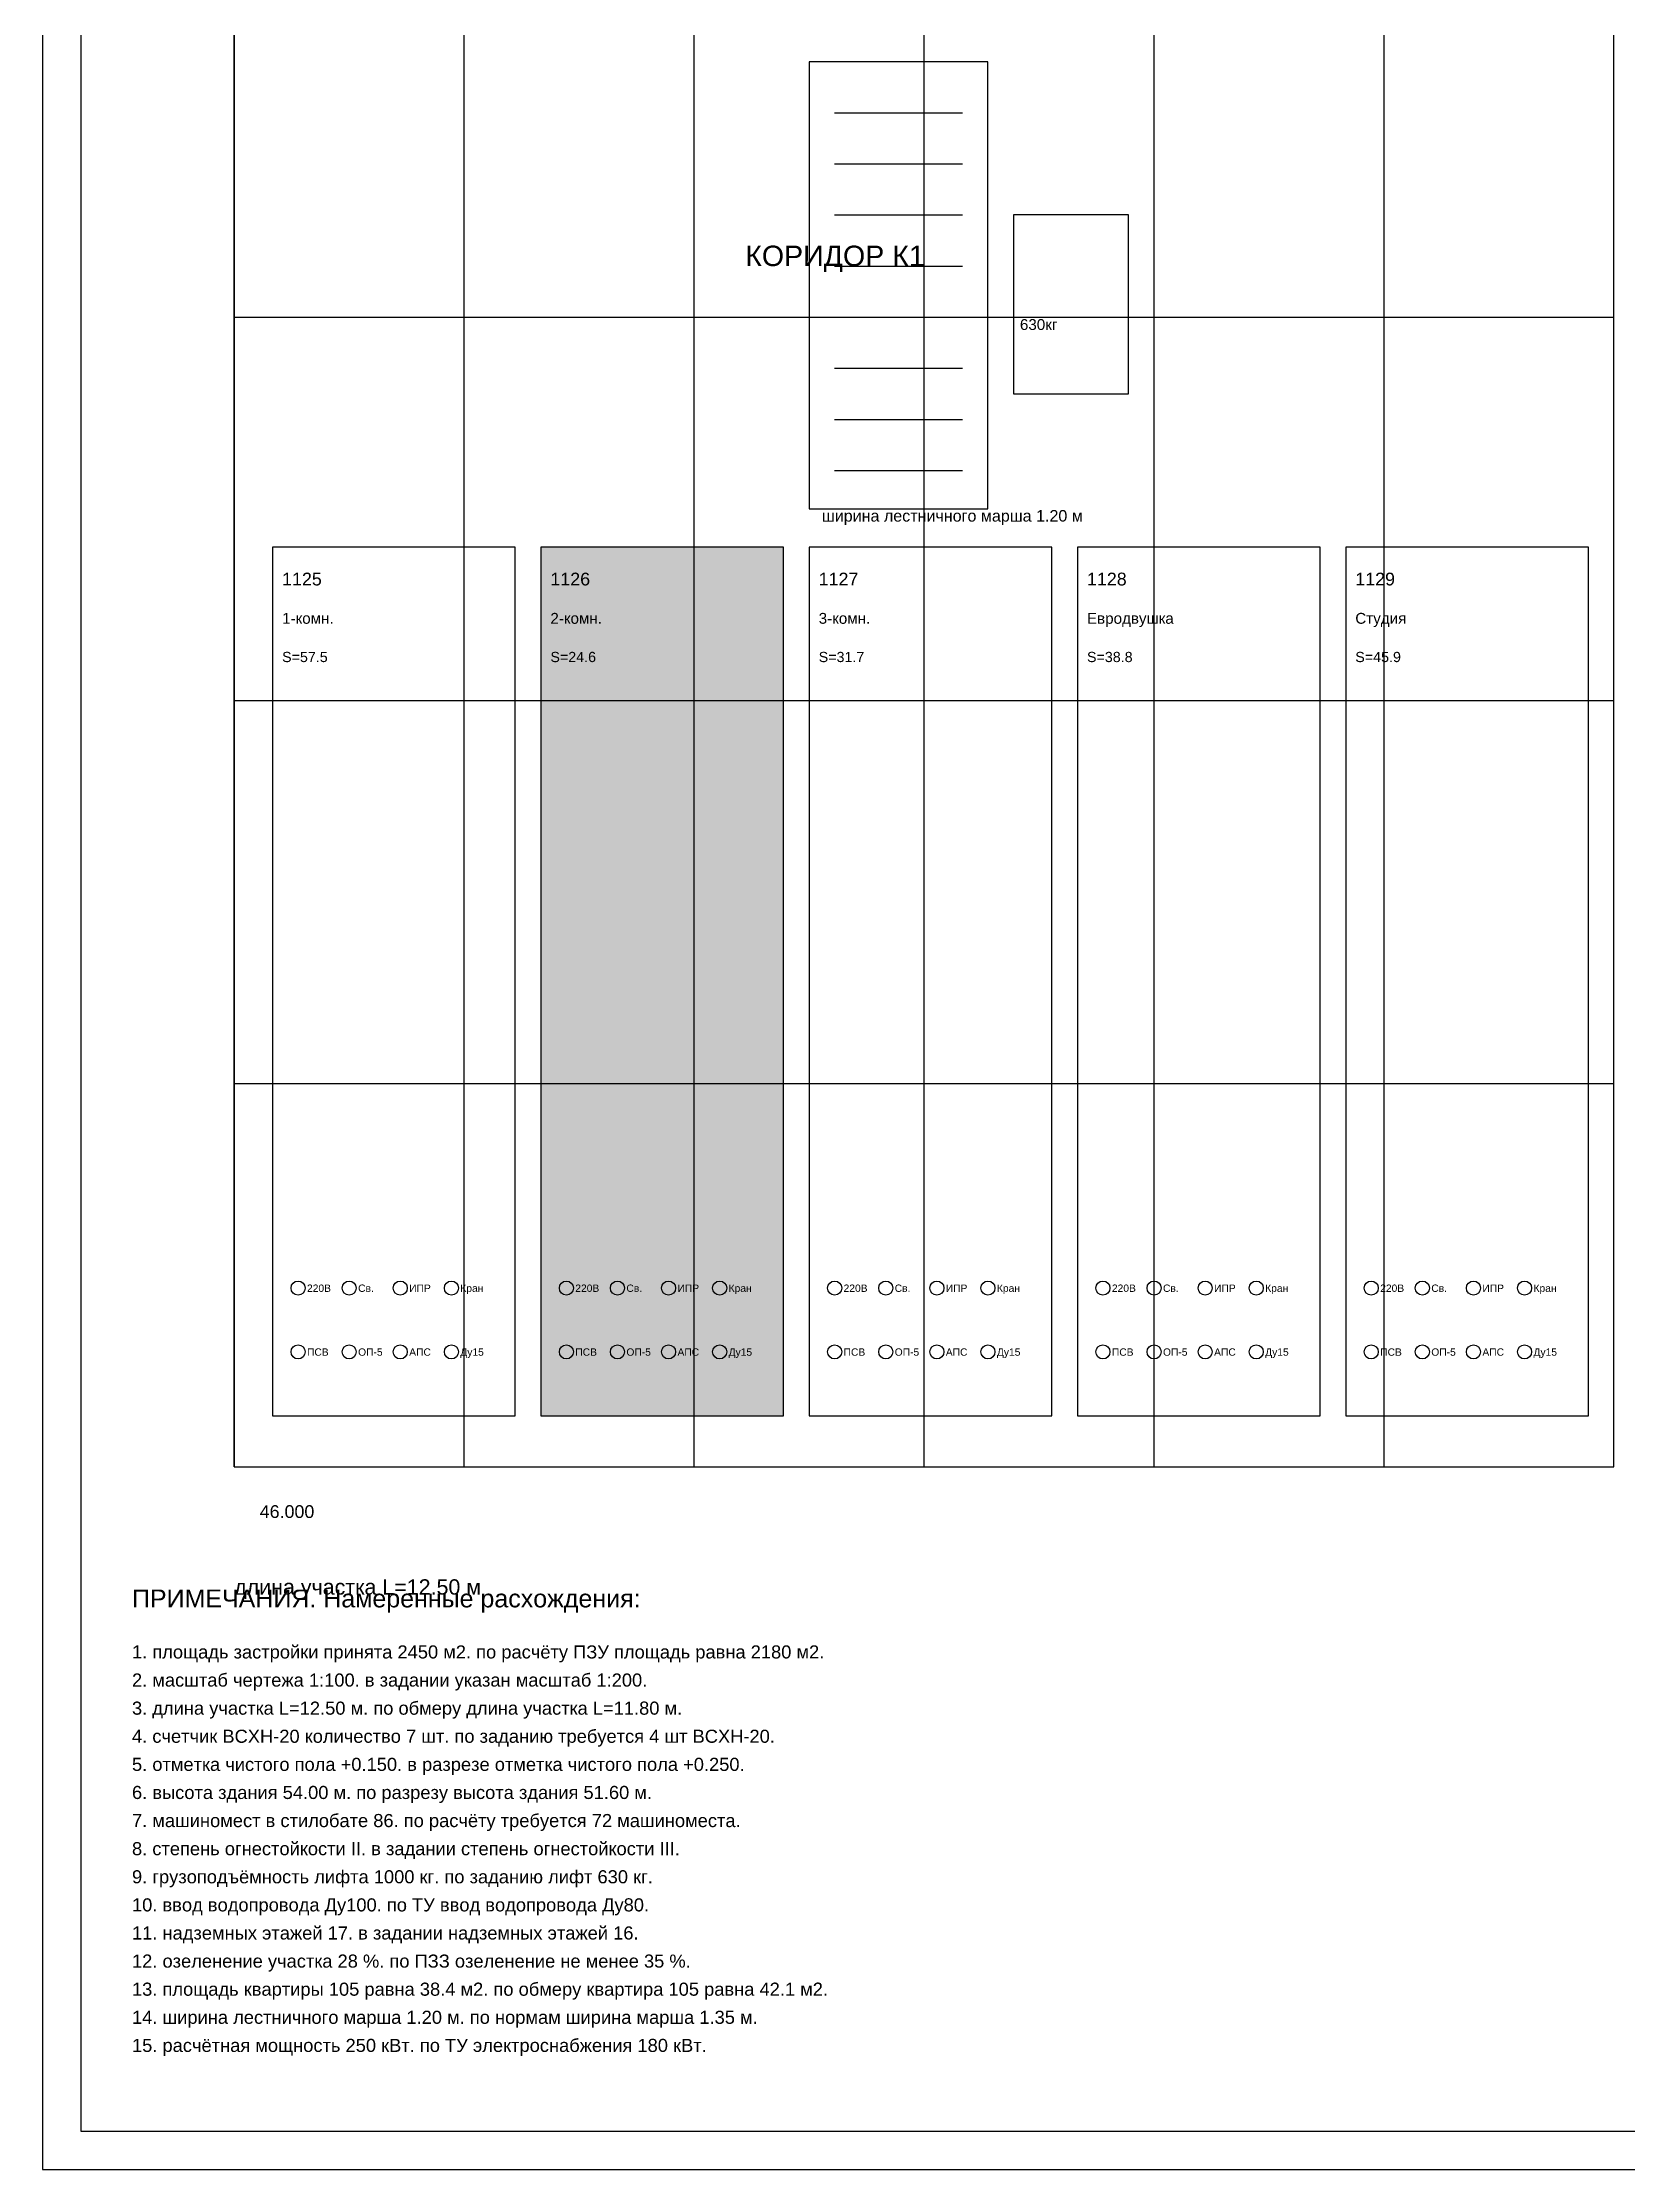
# Model space of a CAD drawing. Header units: millimetres. Extents: x 0 to 7008, y 0 to 594.
# Drawn here: x 881 to 1129.1, y 0 to 333 of the extents above; entities that cross this region are included whole.
import ezdxf

# ---------------------------------------------------------------- set-up
doc = ezdxf.new("R2010")
doc.units = ezdxf.units.MM
for name, color, linetype in [('DIM', 3, 'Continuous'), ('GRAPH', 7, 'Continuous'), ('TABLE_FILL', 8, 'Continuous'), ('TEXT', 2, 'Continuous')]:
    doc.layers.add(name, color=color, linetype=linetype)
doc.styles.get("Standard").update_dxf_attribs({"font": 'arial.ttf'})

msp = doc.modelspace()

# ---------------------------------------------------------------- hatches: boundary and pattern name
at = {"layer": 'TABLE_FILL'}
msp.add_hatch(color=7, dxfattribs=at).paths.add_polyline_path([(959, 118), (997, 118), (997, 254), (959, 254)])

# ---------------------------------------------------------------- linework, layer by layer
at = {"layer": 'GRAPH'}
for p, q in [((887, 588), (887, 6)), ((911, 110), (911, 470)), ((911, 470), (911, 110)), ((947, 110), (947, 470)), ((983, 110), (983, 470)), ((1019, 110), (1019, 470)), ((1055, 110), (1055, 470)), ((1091, 110), (1091, 470)), ((1127, 110), (1127, 470)), ((1127, 110), (1127, 470)), ((1029, 330), (1001, 330)), ((1001, 330), (1001, 260)), ((1029, 260), (1029, 330)), ((1005, 322), (1025, 322)), ((1005, 314), (1025, 314)), ((1005, 306), (1025, 306)), ((1051, 306), (1033, 306)), ((1033, 306), (1033, 278)), ((1051, 278), (1051, 306)), ((1005, 298), (1025, 298)), ((911, 290), (1127, 290)), ((1005, 290), (1025, 290)), ((1005, 282), (1025, 282)), ((1033, 278), (1051, 278)), ((1005, 274), (1025, 274)), ((1005, 266), (1025, 266)), ((1001, 260), (1029, 260)), ((955, 254), (917, 254)), ((917, 254), (917, 118)), ((955, 118), (955, 254)), ((997, 254), (959, 254)), ((959, 254), (959, 118)), ((997, 118), (997, 254)), ((1039, 254), (1001, 254)), ((1001, 254), (1001, 118)), ((1039, 118), (1039, 254)), ((1081, 254), (1043, 254)), ((1043, 254), (1043, 118)), ((1081, 118), (1081, 254)), ((1123, 254), (1085, 254)), ((1085, 254), (1085, 118)), ((1123, 118), (1123, 254)), ((911, 230), (1127, 230)), ((911, 170), (1127, 170)), ((917, 118), (955, 118)), ((959, 118), (997, 118)), ((1001, 118), (1039, 118)), ((1043, 118), (1081, 118)), ((1085, 118), (1123, 118)), ((911, 110), (1127, 110)), ((911, 110), (1127, 110)), ((887, 6), (1716, 6))]:
    msp.add_line(p, q, dxfattribs=at)
msp.add_lwpolyline([(881, 0), (1722, 0), (1722, 594), (881, 594)], close=True, dxfattribs=at)
for centre in [(921, 138), (929, 138), (937, 138), (945, 138), (963, 138), (971, 138), (979, 138), (987, 138), (1005, 138), (1013, 138), (1021, 138), (1029, 138), (1047, 138), (1055, 138), (1063, 138), (1071, 138), (1089, 138), (1097, 138), (1105, 138), (1113, 138), (921, 128), (929, 128), (937, 128), (945, 128), (963, 128), (971, 128), (979, 128), (987, 128), (1005, 128), (1013, 128), (1021, 128), (1029, 128), (1047, 128), (1055, 128), (1063, 128), (1071, 128), (1089, 128), (1097, 128), (1105, 128), (1113, 128)]:
    msp.add_circle(centre, 1.1, dxfattribs=at)

# ---------------------------------------------------------------- texts
at = {"layer": 'DIM'}
for s, height, p in [('ширина лестничного марша 1.20 м', 1.8, (1003, 258)), ('46.000', 2, (915, 102)), ('длина участка L=12.50 м', 2.4, (911, 90))]:
    msp.add_text(s, height=height, dxfattribs=at).set_placement(p)
at = {"layer": 'TEXT'}
for s, height, p in [('КОРИДОР К1', 3.2, (991, 298)), ('630кг', 1.7, (1034, 288)), ('1125', 2, (918.5, 248)), ('1126', 2, (960.5, 248)), ('1127', 2, (1002.5, 248)), ('1128', 2, (1044.5, 248)), ('1129', 2, (1086.5, 248)), ('1-комн.', 1.7, (918.5, 242)), ('2-комн.', 1.7, (960.5, 242)), ('3-комн.', 1.7, (1002.5, 242)), ('Евродвушка', 1.7, (1044.5, 242)), ('Студия', 1.7, (1086.5, 242)), ('S=57.5', 1.6, (918.5, 236)), ('S=24.6', 1.6, (960.5, 236)), ('S=31.7', 1.6, (1002.5, 236)), ('S=38.8', 1.6, (1044.5, 236)), ('S=45.9', 1.6, (1086.5, 236)), ('220В', 1.15, (922.4, 137.4)), ('Св.', 1.15, (930.4, 137.4)), ('ИПР', 1.15, (938.4, 137.4)), ('Кран', 1.15, (946.4, 137.4)), ('220В', 1.15, (964.4, 137.4)), ('Св.', 1.15, (972.4, 137.4)), ('ИПР', 1.15, (980.4, 137.4)), ('Кран', 1.15, (988.4, 137.4)), ('220В', 1.15, (1006.4, 137.4)), ('Св.', 1.15, (1014.4, 137.4)), ('ИПР', 1.15, (1022.4, 137.4)), ('Кран', 1.15, (1030.4, 137.4)), ('220В', 1.15, (1048.4, 137.4)), ('Св.', 1.15, (1056.4, 137.4)), ('ИПР', 1.15, (1064.4, 137.4)), ('Кран', 1.15, (1072.4, 137.4)), ('220В', 1.15, (1090.4, 137.4)), ('Св.', 1.15, (1098.4, 137.4)), ('ИПР', 1.15, (1106.4, 137.4)), ('Кран', 1.15, (1114.4, 137.4)), ('ПСВ', 1.15, (922.4, 127.4)), ('ОП-5', 1.15, (930.4, 127.4)), ('АПС', 1.15, (938.4, 127.4)), ('Ду15', 1.15, (946.4, 127.4)), ('ПСВ', 1.15, (964.4, 127.4)), ('ОП-5', 1.15, (972.4, 127.4)), ('АПС', 1.15, (980.4, 127.4)), ('Ду15', 1.15, (988.4, 127.4)), ('ПСВ', 1.15, (1006.4, 127.4)), ('ОП-5', 1.15, (1014.4, 127.4)), ('АПС', 1.15, (1022.4, 127.4)), ('Ду15', 1.15, (1030.4, 127.4)), ('ПСВ', 1.15, (1048.4, 127.4)), ('ОП-5', 1.15, (1056.4, 127.4)), ('АПС', 1.15, (1064.4, 127.4)), ('Ду15', 1.15, (1072.4, 127.4)), ('ПСВ', 1.15, (1090.4, 127.4)), ('ОП-5', 1.15, (1098.4, 127.4)), ('АПС', 1.15, (1106.4, 127.4)), ('Ду15', 1.15, (1114.4, 127.4)), ('ПРИМЕЧАНИЯ. Намеренные расхождения:', 2.8, (895, 88)), ('1. площадь застройки принята 2450 м2. по расчёту ПЗУ площадь равна 2180 м2.', 2.05, (895, 80)), ('2. масштаб чертежа 1:100. в задании указан масштаб 1:200.', 2.05, (895, 75.6)), ('3. длина участка L=12.50 м. по обмеру длина участка L=11.80 м.', 2.05, (895, 71.2)), ('4. счетчик ВСХН-20 количество 7 шт. по заданию требуется 4 шт ВСХН-20.', 2.05, (895, 66.8)), ('5. отметка чистого пола +0.150. в разрезе отметка чистого пола +0.250.', 2.05, (895, 62.4)), ('6. высота здания 54.00 м. по разрезу высота здания 51.60 м.', 2.05, (895, 58)), ('7. машиномест в стилобате 86. по расчёту требуется 72 машиноместа.', 2.05, (895, 53.6)), ('8. степень огнестойкости II. в задании степень огнестойкости III.', 2.05, (895, 49.2)), ('9. грузоподъёмность лифта 1000 кг. по заданию лифт 630 кг.', 2.05, (895, 44.8)), ('10. ввод водопровода Ду100. по ТУ ввод водопровода Ду80.', 2.05, (895, 40.4)), ('11. надземных этажей 17. в задании надземных этажей 16.', 2.05, (895, 36)), ('12. озеленение участка 28 %. по ПЗЗ озеленение не менее 35 %.', 2.05, (895, 31.6)), ('13. площадь квартиры 105 равна 38.4 м2. по обмеру квартира 105 равна 42.1 м2.', 2.05, (895, 27.2)), ('14. ширина лестничного марша 1.20 м. по нормам ширина марша 1.35 м.', 2.05, (895, 22.8)), ('15. расчётная мощность 250 кВт. по ТУ электроснабжения 180 кВт.', 2.05, (895, 18.4))]:
    msp.add_text(s, height=height, dxfattribs=at).set_placement(p)

doc.saveas('drawing.dxf')
